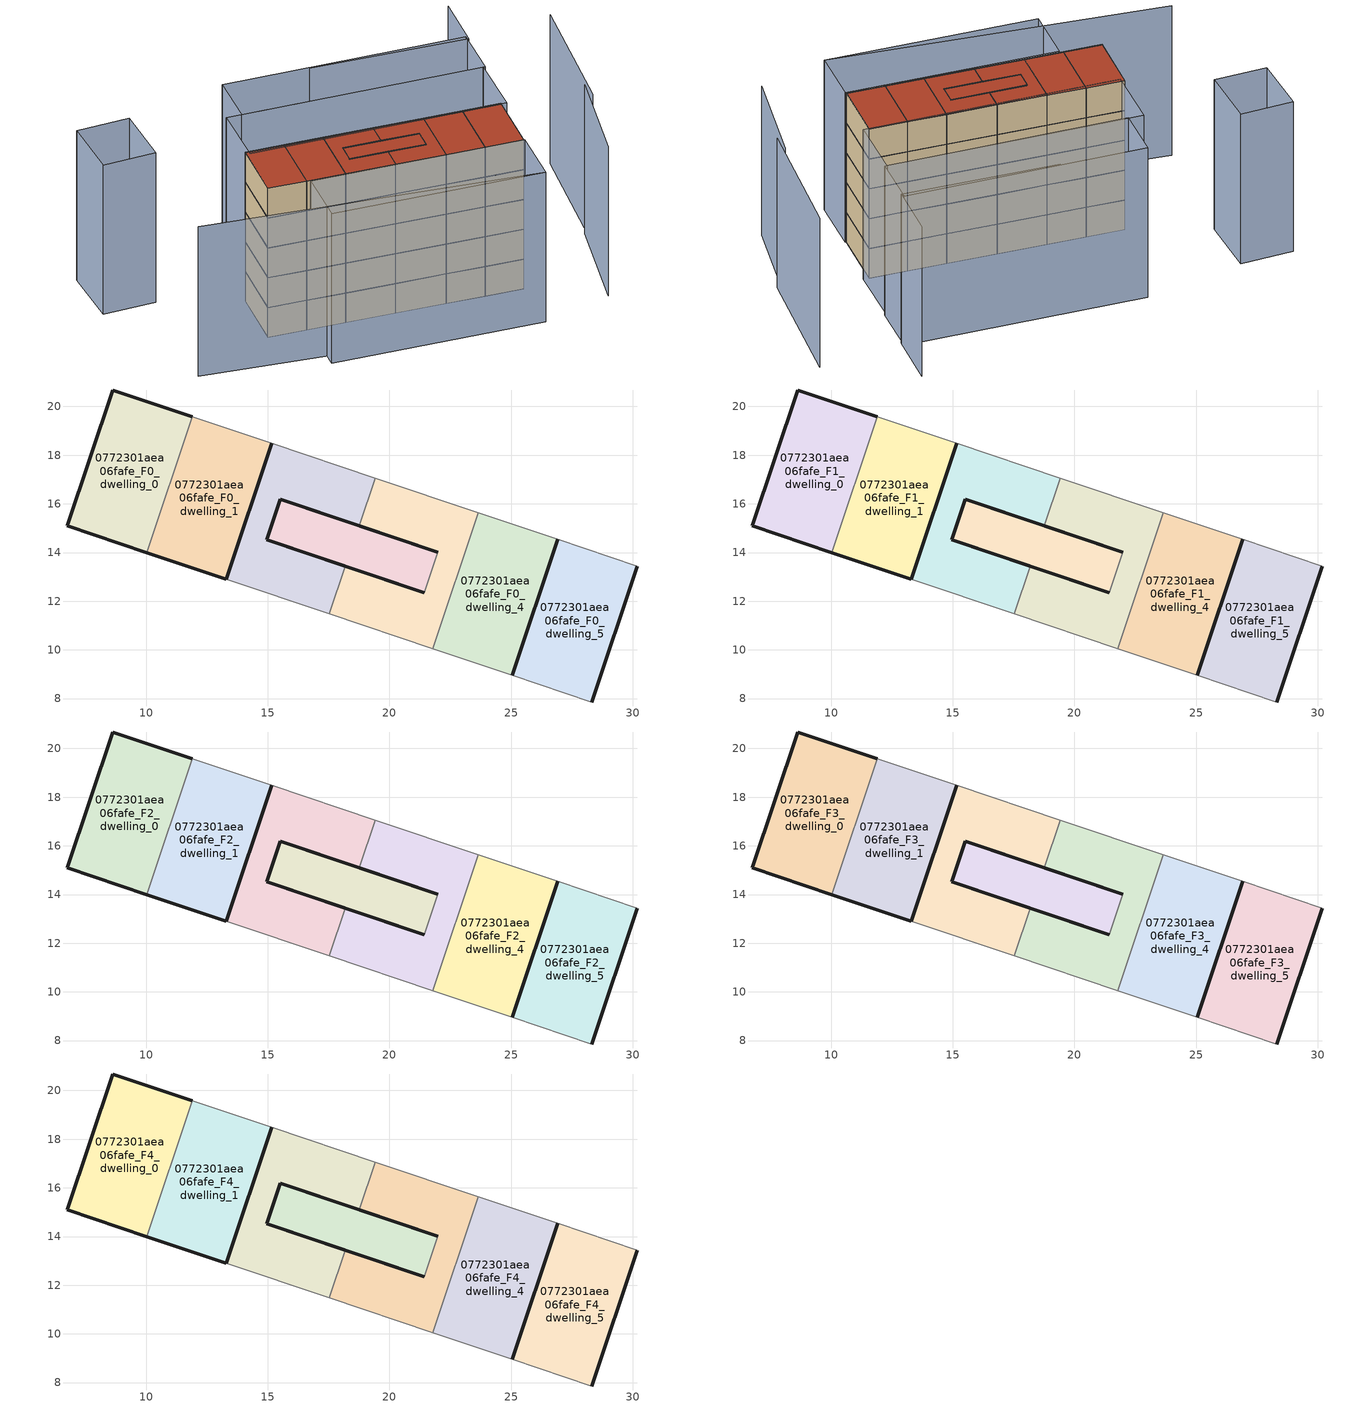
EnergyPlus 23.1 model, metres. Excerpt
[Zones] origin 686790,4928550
0772301aea06fafe_F0_dwelling_0
 floor ground (EU_floor_Construction): 10.03,14 11.9,19.58 8.64,20.68 6.76,15.1 z0
 wall outside (EU_wall_Construction): 10.03,14 6.76,15.1 8.64,20.68 11.9,19.58 z0:3
 wall to 0772301aea06fafe_F0_dwelling_1 (EU_wall_Construction): 11.9,19.58 10.03,14 z0:3
0772301aea06fafe_F0_dwelling_1
 floor ground (EU_floor_Construction): 13.3,12.9 15.17,18.48 11.9,19.58 10.03,14 z0
 wall outside (EU_wall_Construction): 15.17,18.48 13.3,12.9 10.03,14 z0:3
 wall adiabatic (EU_wall_Construction): 11.9,19.58 15.17,18.48 z0:3
0772301aea06fafe_F0_dwelling_2
 floor ground (EU_floor_Construction): 17.54,11.48 18.19,13.43 14.96,14.52 15.52,16.19 18.75,15.11 19.41,17.06 15.17,18.48 13.3,12.9 z0
 wall outside (EU_wall_Construction): 18.75,15.11 15.52,16.19 14.96,14.52 18.19,13.43 / 13.3,12.9 15.17,18.48 z0:3
 wall adiabatic (EU_wall_Construction): 17.54,11.48 13.3,12.9 / 15.17,18.48 19.41,17.06 z0:3
 wall to 0772301aea06fafe_F0_dwelling_3 (EU_wall_Construction): 18.19,13.43 17.54,11.48 / 19.41,17.06 18.75,15.11 z0:3
0772301aea06fafe_F0_dwelling_3
 floor ground (EU_floor_Construction): 21.77,10.05 23.65,15.63 19.41,17.06 18.75,15.11 21.99,14.02 21.42,12.35 18.19,13.43 17.54,11.48 z0
 wall outside (EU_wall_Construction): 18.19,13.43 21.42,12.35 / 21.99,14.02 18.75,15.11 z0:3
 wall adiabatic (EU_wall_Construction): 21.77,10.05 17.54,11.48 / 19.41,17.06 23.65,15.63 z0:3
 wall to 0772301aea06fafe_F0_circulation (EU_wall_Construction): 21.42,12.35 21.99,14.02 z0:3
 wall to 0772301aea06fafe_F0_dwelling_4 (EU_wall_Construction): 23.65,15.63 21.77,10.05 z0:3
0772301aea06fafe_F0_dwelling_4
 floor ground (EU_floor_Construction): 25.04,8.96 26.92,14.54 23.65,15.63 21.77,10.05 z0
 wall outside (EU_wall_Construction): 26.92,14.54 25.04,8.96 z0:3
 wall adiabatic (EU_wall_Construction): 25.04,8.96 21.77,10.05 / 23.65,15.63 26.92,14.54 z0:3
0772301aea06fafe_F0_dwelling_5
 floor ground (EU_floor_Construction): 28.31,7.86 30.18,13.44 26.92,14.54 25.04,8.96 z0
 wall outside (EU_wall_Construction): 30.18,13.44 28.31,7.86 / 25.04,8.96 26.92,14.54 z0:3
 wall adiabatic (EU_wall_Construction): 28.31,7.86 25.04,8.96 / 26.92,14.54 30.18,13.44 z0:3
0772301aea06fafe_F0_circulation
 floor ground (EU_floor_Construction): 21.42,12.35 21.99,14.02 15.52,16.19 14.96,14.52 z0
 wall outside (EU_wall_Construction): 21.42,12.35 14.96,14.52 15.52,16.19 21.99,14.02 z0:3
0772301aea06fafe_F1_dwelling_0
 floor to 0772301aea06fafe_F0_dwelling_0 (EU_floor_Construction): 10.03,14 11.9,19.58 8.63,20.68 6.76,15.1 z3
 wall outside (EU_wall_Construction): 10.03,14 6.76,15.1 8.64,20.68 11.9,19.58 z3:6
 wall to 0772301aea06fafe_F1_dwelling_1 (EU_wall_Construction): 11.9,19.58 10.03,14 z3:6
0772301aea06fafe_F1_dwelling_1
 floor to 0772301aea06fafe_F0_dwelling_1 (EU_floor_Construction): 13.3,12.9 15.17,18.48 11.9,19.58 10.03,14 z3
 wall outside (EU_wall_Construction): 15.17,18.48 13.3,12.9 10.03,14 z3:6
 wall adiabatic (EU_wall_Construction): 11.9,19.58 15.17,18.48 z3:6
0772301aea06fafe_F1_dwelling_2
 floor to 0772301aea06fafe_F0_dwelling_2 (EU_floor_Construction): 17.54,11.48 18.19,13.43 14.96,14.52 15.52,16.19 18.75,15.11 19.41,17.06 15.17,18.48 13.3,12.9 z3
 wall outside (EU_wall_Construction): 18.75,15.11 15.52,16.19 14.96,14.52 18.19,13.43 / 13.3,12.9 15.17,18.48 z3:6
 wall adiabatic (EU_wall_Construction): 17.54,11.48 13.3,12.9 / 15.17,18.48 19.41,17.06 z3:6
 wall to 0772301aea06fafe_F1_dwelling_3 (EU_wall_Construction): 18.19,13.43 17.54,11.48 / 19.41,17.06 18.75,15.11 z3:6
0772301aea06fafe_F1_dwelling_3
 floor to 0772301aea06fafe_F0_dwelling_3 (EU_floor_Construction): 21.77,10.05 23.65,15.63 19.41,17.06 18.75,15.11 21.99,14.02 21.42,12.35 18.19,13.43 17.54,11.48 z3
 wall outside (EU_wall_Construction): 18.19,13.43 21.42,12.35 / 21.99,14.02 18.75,15.11 z3:6
 wall adiabatic (EU_wall_Construction): 21.77,10.05 17.54,11.48 / 19.41,17.06 23.65,15.63 z3:6
 wall to 0772301aea06fafe_F1_circulation (EU_wall_Construction): 21.42,12.35 21.99,14.02 z3:6
 wall to 0772301aea06fafe_F1_dwelling_4 (EU_wall_Construction): 23.65,15.63 21.77,10.05 z3:6
0772301aea06fafe_F1_dwelling_4
 floor to 0772301aea06fafe_F0_dwelling_4 (EU_floor_Construction): 25.04,8.96 26.92,14.54 23.65,15.63 21.77,10.05 z3
 wall outside (EU_wall_Construction): 26.92,14.54 25.04,8.96 z3:6
 wall adiabatic (EU_wall_Construction): 25.04,8.96 21.77,10.05 / 23.65,15.63 26.92,14.54 z3:6
0772301aea06fafe_F1_dwelling_5
 floor to 0772301aea06fafe_F0_dwelling_5 (EU_floor_Construction): 28.31,7.86 30.18,13.44 26.92,14.54 25.04,8.96 z3
 wall outside (EU_wall_Construction): 30.18,13.44 28.31,7.86 / 25.04,8.96 26.92,14.54 z3:6
 wall adiabatic (EU_wall_Construction): 28.31,7.86 25.04,8.96 / 26.92,14.54 30.18,13.44 z3:6
0772301aea06fafe_F1_circulation
 floor to 0772301aea06fafe_F0_circulation (EU_floor_Construction): 21.42,12.35 21.99,14.02 15.52,16.19 14.96,14.52 z3
 wall outside (EU_wall_Construction): 21.42,12.35 14.96,14.52 15.52,16.19 21.99,14.02 z3:6
0772301aea06fafe_F2_dwelling_0
 floor to 0772301aea06fafe_F1_dwelling_0 (EU_floor_Construction): 10.03,14 11.9,19.58 8.63,20.68 6.76,15.1 z6
 wall outside (EU_wall_Construction): 10.03,14 6.76,15.1 8.64,20.68 11.9,19.58 z6:9
 wall to 0772301aea06fafe_F2_dwelling_1 (EU_wall_Construction): 11.9,19.58 10.03,14 z6:9
0772301aea06fafe_F2_dwelling_1
 floor to 0772301aea06fafe_F1_dwelling_1 (EU_floor_Construction): 13.3,12.9 15.17,18.48 11.9,19.58 10.03,14 z6
 wall outside (EU_wall_Construction): 15.17,18.48 13.3,12.9 10.03,14 z6:9
 wall adiabatic (EU_wall_Construction): 11.9,19.58 15.17,18.48 z6:9
0772301aea06fafe_F2_dwelling_2
 floor to 0772301aea06fafe_F1_dwelling_2 (EU_floor_Construction): 17.54,11.48 18.19,13.43 14.96,14.52 15.52,16.19 18.75,15.11 19.41,17.06 15.17,18.48 13.3,12.9 z6
 wall outside (EU_wall_Construction): 18.75,15.11 15.52,16.19 14.96,14.52 18.19,13.43 / 13.3,12.9 15.17,18.48 z6:9
 wall adiabatic (EU_wall_Construction): 17.54,11.48 13.3,12.9 / 15.17,18.48 19.41,17.06 z6:9
 wall to 0772301aea06fafe_F2_dwelling_3 (EU_wall_Construction): 18.19,13.43 17.54,11.48 / 19.41,17.06 18.75,15.11 z6:9
0772301aea06fafe_F2_dwelling_3
 floor to 0772301aea06fafe_F1_dwelling_3 (EU_floor_Construction): 21.77,10.05 23.65,15.63 19.41,17.06 18.75,15.11 21.99,14.02 21.42,12.35 18.19,13.43 17.54,11.48 z6
 wall outside (EU_wall_Construction): 18.19,13.43 21.42,12.35 / 21.99,14.02 18.75,15.11 z6:9
 wall adiabatic (EU_wall_Construction): 21.77,10.05 17.54,11.48 / 19.41,17.06 23.65,15.63 z6:9
 wall to 0772301aea06fafe_F2_circulation (EU_wall_Construction): 21.42,12.35 21.99,14.02 z6:9
 wall to 0772301aea06fafe_F2_dwelling_4 (EU_wall_Construction): 23.65,15.63 21.77,10.05 z6:9
0772301aea06fafe_F2_dwelling_4
 floor to 0772301aea06fafe_F1_dwelling_4 (EU_floor_Construction): 25.04,8.96 26.92,14.54 23.65,15.63 21.77,10.05 z6
 wall outside (EU_wall_Construction): 26.92,14.54 25.04,8.96 z6:9
 wall adiabatic (EU_wall_Construction): 25.04,8.96 21.77,10.05 / 23.65,15.63 26.92,14.54 z6:9
0772301aea06fafe_F2_dwelling_5
 floor to 0772301aea06fafe_F1_dwelling_5 (EU_floor_Construction): 28.31,7.86 30.18,13.44 26.92,14.54 25.04,8.96 z6
 wall outside (EU_wall_Construction): 30.18,13.44 28.31,7.86 / 25.04,8.96 26.92,14.54 z6:9
 wall adiabatic (EU_wall_Construction): 28.31,7.86 25.04,8.96 / 26.92,14.54 30.18,13.44 z6:9
0772301aea06fafe_F2_circulation
 floor to 0772301aea06fafe_F1_circulation (EU_floor_Construction): 21.42,12.35 21.99,14.02 15.52,16.19 14.96,14.52 z6
 wall outside (EU_wall_Construction): 21.42,12.35 14.96,14.52 15.52,16.19 21.99,14.02 z6:9
0772301aea06fafe_F3_dwelling_0
 floor to 0772301aea06fafe_F2_dwelling_0 (EU_floor_Construction): 10.03,14 11.9,19.58 8.63,20.68 6.76,15.1 z9
 wall outside (EU_wall_Construction): 10.03,14 6.76,15.1 8.64,20.68 11.9,19.58 z9:12
 wall to 0772301aea06fafe_F3_dwelling_1 (EU_wall_Construction): 11.9,19.58 10.03,14 z9:12
0772301aea06fafe_F3_dwelling_1
 floor to 0772301aea06fafe_F2_dwelling_1 (EU_floor_Construction): 13.3,12.9 15.17,18.48 11.9,19.58 10.03,14 z9
 wall outside (EU_wall_Construction): 15.17,18.48 13.3,12.9 10.03,14 z9:12
 wall adiabatic (EU_wall_Construction): 11.9,19.58 15.17,18.48 z9:12
0772301aea06fafe_F3_dwelling_2
 floor to 0772301aea06fafe_F2_dwelling_2 (EU_floor_Construction): 17.54,11.48 18.19,13.43 14.96,14.52 15.52,16.19 18.75,15.11 19.41,17.06 15.17,18.48 13.3,12.9 z9
 wall outside (EU_wall_Construction): 18.75,15.11 15.52,16.19 14.96,14.52 18.19,13.43 / 13.3,12.9 15.17,18.48 z9:12
 wall adiabatic (EU_wall_Construction): 17.54,11.48 13.3,12.9 / 15.17,18.48 19.41,17.06 z9:12
 wall to 0772301aea06fafe_F3_dwelling_3 (EU_wall_Construction): 18.19,13.43 17.54,11.48 / 19.41,17.06 18.75,15.11 z9:12
0772301aea06fafe_F3_dwelling_3
 floor to 0772301aea06fafe_F2_dwelling_3 (EU_floor_Construction): 21.77,10.05 23.65,15.63 19.41,17.06 18.75,15.11 21.99,14.02 21.42,12.35 18.19,13.43 17.54,11.48 z9
 wall outside (EU_wall_Construction): 18.19,13.43 21.42,12.35 / 21.99,14.02 18.75,15.11 z9:12
 wall adiabatic (EU_wall_Construction): 21.77,10.05 17.54,11.48 / 19.41,17.06 23.65,15.63 z9:12
 wall to 0772301aea06fafe_F3_circulation (EU_wall_Construction): 21.42,12.35 21.99,14.02 z9:12
 wall to 0772301aea06fafe_F3_dwelling_4 (EU_wall_Construction): 23.65,15.63 21.77,10.05 z9:12
0772301aea06fafe_F3_dwelling_4
 floor to 0772301aea06fafe_F2_dwelling_4 (EU_floor_Construction): 25.04,8.96 26.92,14.54 23.65,15.63 21.77,10.05 z9
 wall outside (EU_wall_Construction): 26.92,14.54 25.04,8.96 z9:12
 wall adiabatic (EU_wall_Construction): 25.04,8.96 21.77,10.05 / 23.65,15.63 26.92,14.54 z9:12
0772301aea06fafe_F3_dwelling_5
 floor to 0772301aea06fafe_F2_dwelling_5 (EU_floor_Construction): 28.31,7.86 30.18,13.44 26.92,14.54 25.04,8.96 z9
 wall outside (EU_wall_Construction): 30.18,13.44 28.31,7.86 / 25.04,8.96 26.92,14.54 z9:12
 wall adiabatic (EU_wall_Construction): 28.31,7.86 25.04,8.96 / 26.92,14.54 30.18,13.44 z9:12
0772301aea06fafe_F3_circulation
 floor to 0772301aea06fafe_F2_circulation (EU_floor_Construction): 21.42,12.35 21.99,14.02 15.52,16.19 14.96,14.52 z9
 wall outside (EU_wall_Construction): 21.42,12.35 14.96,14.52 15.52,16.19 21.99,14.02 z9:12
0772301aea06fafe_F4_dwelling_0
 floor to 0772301aea06fafe_F3_dwelling_0 (EU_floor_Construction): 10.03,14 11.9,19.58 8.63,20.68 6.76,15.1 z12
 wall outside (EU_wall_Construction): 10.03,14 6.76,15.1 8.64,20.68 11.9,19.58 z12:15
 wall to 0772301aea06fafe_F4_dwelling_1 (EU_wall_Construction): 11.9,19.58 10.03,14 z12:15
 roof outside (EU_roof_Construction): 11.9,19.58 10.03,14 6.76,15.1 8.64,20.68 z15
0772301aea06fafe_F4_dwelling_1
 floor to 0772301aea06fafe_F3_dwelling_1 (EU_floor_Construction): 13.3,12.9 15.17,18.48 11.9,19.58 10.03,14 z12
 wall outside (EU_wall_Construction): 15.17,18.48 13.3,12.9 10.03,14 z12:15
 wall adiabatic (EU_wall_Construction): 11.9,19.58 15.17,18.48 z12:15
 roof outside (EU_roof_Construction): 15.17,18.48 13.3,12.9 10.03,14 11.9,19.58 z15
0772301aea06fafe_F4_dwelling_2
 floor to 0772301aea06fafe_F3_dwelling_2 (EU_floor_Construction): 17.54,11.48 18.19,13.43 14.96,14.52 15.52,16.19 18.75,15.11 19.41,17.06 15.17,18.48 13.3,12.9 z12
 wall outside (EU_wall_Construction): 18.75,15.11 15.52,16.19 14.96,14.52 18.19,13.43 / 13.3,12.9 15.17,18.48 z12:15
 wall adiabatic (EU_wall_Construction): 17.54,11.48 13.3,12.9 / 15.17,18.48 19.41,17.06 z12:15
 wall to 0772301aea06fafe_F4_dwelling_3 (EU_wall_Construction): 18.19,13.43 17.54,11.48 / 19.41,17.06 18.75,15.11 z12:15
 roof outside (EU_roof_Construction): 19.41,17.06 18.75,15.11 15.52,16.19 14.96,14.52 18.19,13.43 17.54,11.48 13.3,12.9 15.17,18.48 z15
0772301aea06fafe_F4_dwelling_3
 floor to 0772301aea06fafe_F3_dwelling_3 (EU_floor_Construction): 21.77,10.05 23.65,15.63 19.41,17.06 18.75,15.11 21.99,14.02 21.42,12.35 18.19,13.43 17.54,11.48 z12
 wall outside (EU_wall_Construction): 18.19,13.43 21.42,12.35 / 21.99,14.02 18.75,15.11 z12:15
 wall adiabatic (EU_wall_Construction): 21.77,10.05 17.54,11.48 / 19.41,17.06 23.65,15.63 z12:15
 wall to 0772301aea06fafe_F4_circulation (EU_wall_Construction): 21.42,12.35 21.99,14.02 z12:15
 wall to 0772301aea06fafe_F4_dwelling_4 (EU_wall_Construction): 23.65,15.63 21.77,10.05 z12:15
 roof outside (EU_roof_Construction): 23.65,15.63 21.77,10.05 17.54,11.48 18.19,13.43 21.42,12.35 21.99,14.02 18.75,15.11 19.41,17.06 z15
0772301aea06fafe_F4_dwelling_4
 floor to 0772301aea06fafe_F3_dwelling_4 (EU_floor_Construction): 25.04,8.96 26.92,14.54 23.65,15.63 21.77,10.05 z12
 wall outside (EU_wall_Construction): 26.92,14.54 25.04,8.96 z12:15
 wall adiabatic (EU_wall_Construction): 25.04,8.96 21.77,10.05 / 23.65,15.63 26.92,14.54 z12:15
 roof outside (EU_roof_Construction): 26.92,14.54 25.04,8.96 21.77,10.05 23.65,15.63 z15
0772301aea06fafe_F4_dwelling_5
 floor to 0772301aea06fafe_F3_dwelling_5 (EU_floor_Construction): 28.31,7.86 30.18,13.44 26.92,14.54 25.04,8.96 z12
 wall outside (EU_wall_Construction): 30.18,13.44 28.31,7.86 / 25.04,8.96 26.92,14.54 z12:15
 wall adiabatic (EU_wall_Construction): 28.31,7.86 25.04,8.96 / 26.92,14.54 30.18,13.44 z12:15
 roof outside (EU_roof_Construction): 30.18,13.44 28.31,7.86 25.04,8.96 26.92,14.54 z15
0772301aea06fafe_F4_circulation
 floor to 0772301aea06fafe_F3_circulation (EU_floor_Construction): 21.42,12.35 21.99,14.02 15.52,16.19 14.96,14.52 z12
 wall outside (EU_wall_Construction): 21.42,12.35 14.96,14.52 15.52,16.19 21.99,14.02 z12:15
 roof outside (EU_roof_Construction): 21.99,14.02 21.42,12.35 14.96,14.52 15.52,16.19 z15
shading: 33.3,2.71 37.51,11.43 / 37.12,9.84 41.77,21.65 / 35.79,27.93 34.09,22.95 / 34.09,22.95 20.76,27.49 / -1.45,14.04 26.75,2.81 / 10.26,13.73 28.35,7.8 / 28.35,7.8 26.71,2.8 / 26.71,2.8 8.62,8.74 / 8.62,8.74 10.26,13.73 / 10.61,25.8 32.4,18.76 / 32.4,18.76 30.61,13.22 / 30.61,13.22 8.82,20.26 / 8.82,20.26 10.61,25.8 / 32.59,18.7 11.9,25.35 / 11.9,25.35 13.39,29.99 / 13.39,29.99 34.08,23.33 / 34.08,23.33 32.59,18.7 / -2.01,26.36 -0.57,31.89 / -0.57,31.89 4.07,30.69 / 4.07,30.69 2.64,25.15 / 2.64,25.15 -2.01,26.36 z0:15
[Building]
EU S2 Campaign: North Axis=0; Terrain=City; Solar Distribution=FullExterior
[Site:Location]
Bologna: Latitude=44.5; Longitude=11.25; Time Zone=1; Elevation=37
[SizingPeriod:WeatherFileDays]
AnnualSizingPeriod: Begin Month=1; Begin Day of Month=1; End Month=12; End Day of Month=31; Day of Week for Start Day=Monday; Use Weather File Daylight Saving Period=No; Use Weather File Rain and Snow Indicators=No
[MATERIAL]
EU_InternalMass_Material: Roughness=MediumRough; Thickness=0.1; Conductivity=1; Density=1800; Specific Heat=900; Thermal Absorptance=0.9; Solar Absorptance=0.7; Visible Absorptance=0.7
[MATERIAL:NOMASS] Roughness=MediumRough; Thermal Absorptance=0.9; Solar Absorptance=0.7; Visible Absorptance=0.7
Name | Thermal Resistance
EU_wall_NoMass | 0.779417
EU_roof_NoMass | 0.435466
EU_floor_NoMass | 0.588222
[CONSTRUCTION]
EU_wall_Construction: EU_wall_NoMass
EU_roof_Construction: EU_roof_NoMass
EU_floor_Construction: EU_floor_NoMass
EU_InternalMass_Construction: EU_InternalMass_Material
[ZONE] Type=1; Multiplier=1; Ceiling Height=autocalculate; Floor Area=autocalculate; Part of Total Floor Area=Yes
Name | Volume
0772301aea06fafe_F0_dwelling_0 | 60.8789
0772301aea06fafe_F1_dwelling_0; 0772301aea06fafe_F2_dwelling_0; 0772301aea06fafe_F3_dwelling_0; 0772301aea06fafe_F4_dwelling_0 | 60.8796
0772301aea06fafe_F0_dwelling_1 | 60.8892
0772301aea06fafe_F1_dwelling_1; 0772301aea06fafe_F2_dwelling_1; 0772301aea06fafe_F3_dwelling_1; 0772301aea06fafe_F4_dwelling_1 | 60.8906
0772301aea06fafe_F0_dwelling_2 | 60.884
0772301aea06fafe_F1_dwelling_2; 0772301aea06fafe_F2_dwelling_2; 0772301aea06fafe_F3_dwelling_2; 0772301aea06fafe_F4_dwelling_2; 0772301aea06fafe_F1_dwelling_5; 0772301aea06fafe_F2_dwelling_5; 0772301aea06fafe_F3_dwelling_5; 0772301aea06fafe_F4_dwelling_5 | 60.8826
0772301aea06fafe_F0_dwelling_3 | 60.8862
0772301aea06fafe_F1_dwelling_3; 0772301aea06fafe_F2_dwelling_3; 0772301aea06fafe_F3_dwelling_3; 0772301aea06fafe_F4_dwelling_3 | 60.8877
0772301aea06fafe_F0_dwelling_4 | 60.8818
0772301aea06fafe_F1_dwelling_4; 0772301aea06fafe_F2_dwelling_4; 0772301aea06fafe_F3_dwelling_4; 0772301aea06fafe_F4_dwelling_4 | 60.8811
0772301aea06fafe_F0_dwelling_5 | 60.8804
0772301aea06fafe_F0_circulation | 36.1282
0772301aea06fafe_F1_circulation; 0772301aea06fafe_F2_circulation; 0772301aea06fafe_F3_circulation; 0772301aea06fafe_F4_circulation | 36.1267
[INTERNALMASS] Construction=EU_InternalMass_Construction; Surface Area=20.2951
Name | Zone or ZoneList
0772301aea06fafe_F0_dwelling_0_EU_InternalMass | 0772301aea06fafe_F0_dwelling_0
0772301aea06fafe_F0_dwelling_1_EU_InternalMass | 0772301aea06fafe_F0_dwelling_1
0772301aea06fafe_F0_dwelling_2_EU_InternalMass | 0772301aea06fafe_F0_dwelling_2
0772301aea06fafe_F0_dwelling_3_EU_InternalMass | 0772301aea06fafe_F0_dwelling_3
0772301aea06fafe_F0_dwelling_4_EU_InternalMass | 0772301aea06fafe_F0_dwelling_4
0772301aea06fafe_F0_dwelling_5_EU_InternalMass | 0772301aea06fafe_F0_dwelling_5
0772301aea06fafe_F1_dwelling_0_EU_InternalMass | 0772301aea06fafe_F1_dwelling_0
0772301aea06fafe_F1_dwelling_1_EU_InternalMass | 0772301aea06fafe_F1_dwelling_1
0772301aea06fafe_F1_dwelling_2_EU_InternalMass | 0772301aea06fafe_F1_dwelling_2
0772301aea06fafe_F1_dwelling_3_EU_InternalMass | 0772301aea06fafe_F1_dwelling_3
0772301aea06fafe_F1_dwelling_4_EU_InternalMass | 0772301aea06fafe_F1_dwelling_4
0772301aea06fafe_F1_dwelling_5_EU_InternalMass | 0772301aea06fafe_F1_dwelling_5
0772301aea06fafe_F2_dwelling_0_EU_InternalMass | 0772301aea06fafe_F2_dwelling_0
0772301aea06fafe_F2_dwelling_1_EU_InternalMass | 0772301aea06fafe_F2_dwelling_1
0772301aea06fafe_F2_dwelling_2_EU_InternalMass | 0772301aea06fafe_F2_dwelling_2
0772301aea06fafe_F2_dwelling_3_EU_InternalMass | 0772301aea06fafe_F2_dwelling_3
0772301aea06fafe_F2_dwelling_4_EU_InternalMass | 0772301aea06fafe_F2_dwelling_4
0772301aea06fafe_F2_dwelling_5_EU_InternalMass | 0772301aea06fafe_F2_dwelling_5
0772301aea06fafe_F3_dwelling_0_EU_InternalMass | 0772301aea06fafe_F3_dwelling_0
0772301aea06fafe_F3_dwelling_1_EU_InternalMass | 0772301aea06fafe_F3_dwelling_1
0772301aea06fafe_F3_dwelling_2_EU_InternalMass | 0772301aea06fafe_F3_dwelling_2
0772301aea06fafe_F3_dwelling_3_EU_InternalMass | 0772301aea06fafe_F3_dwelling_3
0772301aea06fafe_F3_dwelling_4_EU_InternalMass | 0772301aea06fafe_F3_dwelling_4
0772301aea06fafe_F3_dwelling_5_EU_InternalMass | 0772301aea06fafe_F3_dwelling_5
0772301aea06fafe_F4_dwelling_0_EU_InternalMass | 0772301aea06fafe_F4_dwelling_0
0772301aea06fafe_F4_dwelling_1_EU_InternalMass | 0772301aea06fafe_F4_dwelling_1
0772301aea06fafe_F4_dwelling_2_EU_InternalMass | 0772301aea06fafe_F4_dwelling_2
0772301aea06fafe_F4_dwelling_3_EU_InternalMass | 0772301aea06fafe_F4_dwelling_3
0772301aea06fafe_F4_dwelling_4_EU_InternalMass | 0772301aea06fafe_F4_dwelling_4
0772301aea06fafe_F4_dwelling_5_EU_InternalMass | 0772301aea06fafe_F4_dwelling_5
[OTHEREQUIPMENT] Fuel Type=Electricity; Design Level Calculation Method=Watts/Area; Power per Zone Floor Area=1; Fraction Latent=0; Fraction Radiant=0; Fraction Lost=0; Carbon Dioxide Generation Rate=0; EndUse Subcategory=EU_Step8_InternalGains
Name | Zone or ZoneList or Space or SpaceList | Schedule
EU_Step8_InternalGain_0772301aea06fafe_F0_dwelling_0_f000 | 0772301aea06fafe_F0_dwelling_0 | EU_Step8_GainSchedule_0772301aea06fafe_F0_dwelling_0_f000
EU_Step8_InternalGain_0772301aea06fafe_F0_dwelling_1_f000 | 0772301aea06fafe_F0_dwelling_1 | EU_Step8_GainSchedule_0772301aea06fafe_F0_dwelling_1_f000
EU_Step8_InternalGain_0772301aea06fafe_F0_dwelling_2_f000 | 0772301aea06fafe_F0_dwelling_2 | EU_Step8_GainSchedule_0772301aea06fafe_F0_dwelling_2_f000
EU_Step8_InternalGain_0772301aea06fafe_F0_dwelling_3_f000 | 0772301aea06fafe_F0_dwelling_3 | EU_Step8_GainSchedule_0772301aea06fafe_F0_dwelling_3_f000
EU_Step8_InternalGain_0772301aea06fafe_F0_dwelling_4_f000 | 0772301aea06fafe_F0_dwelling_4 | EU_Step8_GainSchedule_0772301aea06fafe_F0_dwelling_4_f000
EU_Step8_InternalGain_0772301aea06fafe_F0_dwelling_5_f000 | 0772301aea06fafe_F0_dwelling_5 | EU_Step8_GainSchedule_0772301aea06fafe_F0_dwelling_5_f000
EU_Step8_InternalGain_0772301aea06fafe_F1_dwelling_0_f000 | 0772301aea06fafe_F1_dwelling_0 | EU_Step8_GainSchedule_0772301aea06fafe_F1_dwelling_0_f000
EU_Step8_InternalGain_0772301aea06fafe_F1_dwelling_1_f000 | 0772301aea06fafe_F1_dwelling_1 | EU_Step8_GainSchedule_0772301aea06fafe_F1_dwelling_1_f000
EU_Step8_InternalGain_0772301aea06fafe_F1_dwelling_2_f000 | 0772301aea06fafe_F1_dwelling_2 | EU_Step8_GainSchedule_0772301aea06fafe_F1_dwelling_2_f000
EU_Step8_InternalGain_0772301aea06fafe_F1_dwelling_3_f000 | 0772301aea06fafe_F1_dwelling_3 | EU_Step8_GainSchedule_0772301aea06fafe_F1_dwelling_3_f000
EU_Step8_InternalGain_0772301aea06fafe_F1_dwelling_4_f000 | 0772301aea06fafe_F1_dwelling_4 | EU_Step8_GainSchedule_0772301aea06fafe_F1_dwelling_4_f000
EU_Step8_InternalGain_0772301aea06fafe_F1_dwelling_5_f000 | 0772301aea06fafe_F1_dwelling_5 | EU_Step8_GainSchedule_0772301aea06fafe_F1_dwelling_5_f000
EU_Step8_InternalGain_0772301aea06fafe_F2_dwelling_0_f000 | 0772301aea06fafe_F2_dwelling_0 | EU_Step8_GainSchedule_0772301aea06fafe_F2_dwelling_0_f000
EU_Step8_InternalGain_0772301aea06fafe_F2_dwelling_1_f000 | 0772301aea06fafe_F2_dwelling_1 | EU_Step8_GainSchedule_0772301aea06fafe_F2_dwelling_1_f000
EU_Step8_InternalGain_0772301aea06fafe_F2_dwelling_2_f000 | 0772301aea06fafe_F2_dwelling_2 | EU_Step8_GainSchedule_0772301aea06fafe_F2_dwelling_2_f000
EU_Step8_InternalGain_0772301aea06fafe_F2_dwelling_3_f000 | 0772301aea06fafe_F2_dwelling_3 | EU_Step8_GainSchedule_0772301aea06fafe_F2_dwelling_3_f000
EU_Step8_InternalGain_0772301aea06fafe_F2_dwelling_4_f000 | 0772301aea06fafe_F2_dwelling_4 | EU_Step8_GainSchedule_0772301aea06fafe_F2_dwelling_4_f000
EU_Step8_InternalGain_0772301aea06fafe_F2_dwelling_5_f000 | 0772301aea06fafe_F2_dwelling_5 | EU_Step8_GainSchedule_0772301aea06fafe_F2_dwelling_5_f000
EU_Step8_InternalGain_0772301aea06fafe_F3_dwelling_0_f000 | 0772301aea06fafe_F3_dwelling_0 | EU_Step8_GainSchedule_0772301aea06fafe_F3_dwelling_0_f000
EU_Step8_InternalGain_0772301aea06fafe_F3_dwelling_1_f000 | 0772301aea06fafe_F3_dwelling_1 | EU_Step8_GainSchedule_0772301aea06fafe_F3_dwelling_1_f000
EU_Step8_InternalGain_0772301aea06fafe_F3_dwelling_2_f000 | 0772301aea06fafe_F3_dwelling_2 | EU_Step8_GainSchedule_0772301aea06fafe_F3_dwelling_2_f000
EU_Step8_InternalGain_0772301aea06fafe_F3_dwelling_3_f000 | 0772301aea06fafe_F3_dwelling_3 | EU_Step8_GainSchedule_0772301aea06fafe_F3_dwelling_3_f000
EU_Step8_InternalGain_0772301aea06fafe_F3_dwelling_4_f000 | 0772301aea06fafe_F3_dwelling_4 | EU_Step8_GainSchedule_0772301aea06fafe_F3_dwelling_4_f000
EU_Step8_InternalGain_0772301aea06fafe_F3_dwelling_5_f000 | 0772301aea06fafe_F3_dwelling_5 | EU_Step8_GainSchedule_0772301aea06fafe_F3_dwelling_5_f000
EU_Step8_InternalGain_0772301aea06fafe_F4_dwelling_0_f000 | 0772301aea06fafe_F4_dwelling_0 | EU_Step8_GainSchedule_0772301aea06fafe_F4_dwelling_0_f000
EU_Step8_InternalGain_0772301aea06fafe_F4_dwelling_1_f000 | 0772301aea06fafe_F4_dwelling_1 | EU_Step8_GainSchedule_0772301aea06fafe_F4_dwelling_1_f000
EU_Step8_InternalGain_0772301aea06fafe_F4_dwelling_2_f000 | 0772301aea06fafe_F4_dwelling_2 | EU_Step8_GainSchedule_0772301aea06fafe_F4_dwelling_2_f000
EU_Step8_InternalGain_0772301aea06fafe_F4_dwelling_3_f000 | 0772301aea06fafe_F4_dwelling_3 | EU_Step8_GainSchedule_0772301aea06fafe_F4_dwelling_3_f000
EU_Step8_InternalGain_0772301aea06fafe_F4_dwelling_4_f000 | 0772301aea06fafe_F4_dwelling_4 | EU_Step8_GainSchedule_0772301aea06fafe_F4_dwelling_4_f000
EU_Step8_InternalGain_0772301aea06fafe_F4_dwelling_5_f000 | 0772301aea06fafe_F4_dwelling_5 | EU_Step8_GainSchedule_0772301aea06fafe_F4_dwelling_5_f000
[ZONEINFILTRATION:DESIGNFLOWRATE] Schedule=EU_AlwaysOn; Design Flow Rate Calculation Method=Flow/Area; Flow Rate per Floor Area=0.0005; Constant Term Coefficient=1; Temperature Term Coefficient=0; Velocity Term Coefficient=0; Velocity Squared Term Coefficient=0
Name | Zone or ZoneList or Space or SpaceList
EU_Circulation_Infiltration_0772301aea06fafe_F0_circulation | 0772301aea06fafe_F0_circulation
EU_Circulation_Infiltration_0772301aea06fafe_F1_circulation | 0772301aea06fafe_F1_circulation
EU_Circulation_Infiltration_0772301aea06fafe_F2_circulation | 0772301aea06fafe_F2_circulation
EU_Circulation_Infiltration_0772301aea06fafe_F3_circulation | 0772301aea06fafe_F3_circulation
EU_Circulation_Infiltration_0772301aea06fafe_F4_circulation | 0772301aea06fafe_F4_circulation
[ZONEVENTILATION:DESIGNFLOWRATE] Schedule=EU_AlwaysOn; Design Flow Rate Calculation Method=AirChanges/Hour; Air Changes per Hour=0.712058; Ventilation Type=Natural; Fan Pressure Rise=0; Fan Total Efficiency=1; Constant Term Coefficient=1; Temperature Term Coefficient=0; Velocity Term Coefficient=0; Velocity Squared Term Coefficient=0; Minimum Indoor Temperature=-100; Maximum Indoor Temperature=100; Delta Temperature=-100; Minimum Outdoor Temperature=-100; Maximum Outdoor Temperature=100; Maximum Wind Speed=40
Name | Zone or ZoneList or Space or SpaceList
EU_ConstantAir_0772301aea06fafe_F0_dwelling_0 | 0772301aea06fafe_F0_dwelling_0
EU_ConstantAir_0772301aea06fafe_F0_dwelling_1 | 0772301aea06fafe_F0_dwelling_1
EU_ConstantAir_0772301aea06fafe_F0_dwelling_2 | 0772301aea06fafe_F0_dwelling_2
EU_ConstantAir_0772301aea06fafe_F0_dwelling_3 | 0772301aea06fafe_F0_dwelling_3
EU_ConstantAir_0772301aea06fafe_F0_dwelling_4 | 0772301aea06fafe_F0_dwelling_4
EU_ConstantAir_0772301aea06fafe_F0_dwelling_5 | 0772301aea06fafe_F0_dwelling_5
EU_ConstantAir_0772301aea06fafe_F1_dwelling_0 | 0772301aea06fafe_F1_dwelling_0
EU_ConstantAir_0772301aea06fafe_F1_dwelling_1 | 0772301aea06fafe_F1_dwelling_1
EU_ConstantAir_0772301aea06fafe_F1_dwelling_2 | 0772301aea06fafe_F1_dwelling_2
EU_ConstantAir_0772301aea06fafe_F1_dwelling_3 | 0772301aea06fafe_F1_dwelling_3
EU_ConstantAir_0772301aea06fafe_F1_dwelling_4 | 0772301aea06fafe_F1_dwelling_4
EU_ConstantAir_0772301aea06fafe_F1_dwelling_5 | 0772301aea06fafe_F1_dwelling_5
EU_ConstantAir_0772301aea06fafe_F2_dwelling_0 | 0772301aea06fafe_F2_dwelling_0
EU_ConstantAir_0772301aea06fafe_F2_dwelling_1 | 0772301aea06fafe_F2_dwelling_1
EU_ConstantAir_0772301aea06fafe_F2_dwelling_2 | 0772301aea06fafe_F2_dwelling_2
EU_ConstantAir_0772301aea06fafe_F2_dwelling_3 | 0772301aea06fafe_F2_dwelling_3
EU_ConstantAir_0772301aea06fafe_F2_dwelling_4 | 0772301aea06fafe_F2_dwelling_4
EU_ConstantAir_0772301aea06fafe_F2_dwelling_5 | 0772301aea06fafe_F2_dwelling_5
EU_ConstantAir_0772301aea06fafe_F3_dwelling_0 | 0772301aea06fafe_F3_dwelling_0
EU_ConstantAir_0772301aea06fafe_F3_dwelling_1 | 0772301aea06fafe_F3_dwelling_1
EU_ConstantAir_0772301aea06fafe_F3_dwelling_2 | 0772301aea06fafe_F3_dwelling_2
EU_ConstantAir_0772301aea06fafe_F3_dwelling_3 | 0772301aea06fafe_F3_dwelling_3
EU_ConstantAir_0772301aea06fafe_F3_dwelling_4 | 0772301aea06fafe_F3_dwelling_4
EU_ConstantAir_0772301aea06fafe_F3_dwelling_5 | 0772301aea06fafe_F3_dwelling_5
EU_ConstantAir_0772301aea06fafe_F4_dwelling_0 | 0772301aea06fafe_F4_dwelling_0
EU_ConstantAir_0772301aea06fafe_F4_dwelling_1 | 0772301aea06fafe_F4_dwelling_1
EU_ConstantAir_0772301aea06fafe_F4_dwelling_2 | 0772301aea06fafe_F4_dwelling_2
EU_ConstantAir_0772301aea06fafe_F4_dwelling_3 | 0772301aea06fafe_F4_dwelling_3
EU_ConstantAir_0772301aea06fafe_F4_dwelling_4 | 0772301aea06fafe_F4_dwelling_4
EU_ConstantAir_0772301aea06fafe_F4_dwelling_5 | 0772301aea06fafe_F4_dwelling_5
[HVACTEMPLATE:THERMOSTAT] Constant Heating Setpoint=20; Constant Cooling Setpoint=50
EU_HeatOnly_0772301aea06fafe_F0_dwelling_0; EU_HeatOnly_0772301aea06fafe_F0_dwelling_1; EU_HeatOnly_0772301aea06fafe_F0_dwelling_2; EU_HeatOnly_0772301aea06fafe_F0_dwelling_3; EU_HeatOnly_0772301aea06fafe_F0_dwelling_4; EU_HeatOnly_0772301aea06fafe_F0_dwelling_5; EU_HeatOnly_0772301aea06fafe_F1_dwelling_0; EU_HeatOnly_0772301aea06fafe_F1_dwelling_1; EU_HeatOnly_0772301aea06fafe_F1_dwelling_2; EU_HeatOnly_0772301aea06fafe_F1_dwelling_3; EU_HeatOnly_0772301aea06fafe_F1_dwelling_4; EU_HeatOnly_0772301aea06fafe_F1_dwelling_5; EU_HeatOnly_0772301aea06fafe_F2_dwelling_0; EU_HeatOnly_0772301aea06fafe_F2_dwelling_1; EU_HeatOnly_0772301aea06fafe_F2_dwelling_2; EU_HeatOnly_0772301aea06fafe_F2_dwelling_3; EU_HeatOnly_0772301aea06fafe_F2_dwelling_4; EU_HeatOnly_0772301aea06fafe_F2_dwelling_5; EU_HeatOnly_0772301aea06fafe_F3_dwelling_0; EU_HeatOnly_0772301aea06fafe_F3_dwelling_1; EU_HeatOnly_0772301aea06fafe_F3_dwelling_2; EU_HeatOnly_0772301aea06fafe_F3_dwelling_3; EU_HeatOnly_0772301aea06fafe_F3_dwelling_4; EU_HeatOnly_0772301aea06fafe_F3_dwelling_5; EU_HeatOnly_0772301aea06fafe_F4_dwelling_0; EU_HeatOnly_0772301aea06fafe_F4_dwelling_1; EU_HeatOnly_0772301aea06fafe_F4_dwelling_2; EU_HeatOnly_0772301aea06fafe_F4_dwelling_3; EU_HeatOnly_0772301aea06fafe_F4_dwelling_4; EU_HeatOnly_0772301aea06fafe_F4_dwelling_5
[HVACTEMPLATE:ZONE:IDEALLOADSAIRSYSTEM] System Availability Schedule=EU_AlwaysOn; Maximum Heating Supply Air Temperature=50; Minimum Cooling Supply Air Temperature=13; Maximum Heating Supply Air Humidity Ratio=0.0156; Minimum Cooling Supply Air Humidity Ratio=0.0077; Heating Limit=NoLimit; Cooling Limit=NoLimit; Heating Availability Schedule=EU_AlwaysOn; Cooling Availability Schedule=EU_CoolingOff; Dehumidification Control Type=ConstantSensibleHeatRatio; Cooling Sensible Heat Ratio=0.7; Dehumidification Setpoint=60; Humidification Control Type=None; Humidification Setpoint=30; Outdoor Air Method=None; Outdoor Air Flow Rate per Person=0.00944; Outdoor Air Flow Rate per Zone Floor Area=0; Outdoor Air Flow Rate per Zone=0; Demand Controlled Ventilation Type=None; Outdoor Air Economizer Type=NoEconomizer; Heat Recovery Type=None; Sensible Heat Recovery Effectiveness=0.7; Latent Heat Recovery Effectiveness=0.65
Name | Template Thermostat
0772301aea06fafe_F0_dwelling_0 | EU_HeatOnly_0772301aea06fafe_F0_dwelling_0
0772301aea06fafe_F0_dwelling_1 | EU_HeatOnly_0772301aea06fafe_F0_dwelling_1
0772301aea06fafe_F0_dwelling_2 | EU_HeatOnly_0772301aea06fafe_F0_dwelling_2
0772301aea06fafe_F0_dwelling_3 | EU_HeatOnly_0772301aea06fafe_F0_dwelling_3
0772301aea06fafe_F0_dwelling_4 | EU_HeatOnly_0772301aea06fafe_F0_dwelling_4
0772301aea06fafe_F0_dwelling_5 | EU_HeatOnly_0772301aea06fafe_F0_dwelling_5
0772301aea06fafe_F1_dwelling_0 | EU_HeatOnly_0772301aea06fafe_F1_dwelling_0
0772301aea06fafe_F1_dwelling_1 | EU_HeatOnly_0772301aea06fafe_F1_dwelling_1
0772301aea06fafe_F1_dwelling_2 | EU_HeatOnly_0772301aea06fafe_F1_dwelling_2
0772301aea06fafe_F1_dwelling_3 | EU_HeatOnly_0772301aea06fafe_F1_dwelling_3
0772301aea06fafe_F1_dwelling_4 | EU_HeatOnly_0772301aea06fafe_F1_dwelling_4
0772301aea06fafe_F1_dwelling_5 | EU_HeatOnly_0772301aea06fafe_F1_dwelling_5
0772301aea06fafe_F2_dwelling_0 | EU_HeatOnly_0772301aea06fafe_F2_dwelling_0
0772301aea06fafe_F2_dwelling_1 | EU_HeatOnly_0772301aea06fafe_F2_dwelling_1
0772301aea06fafe_F2_dwelling_2 | EU_HeatOnly_0772301aea06fafe_F2_dwelling_2
0772301aea06fafe_F2_dwelling_3 | EU_HeatOnly_0772301aea06fafe_F2_dwelling_3
0772301aea06fafe_F2_dwelling_4 | EU_HeatOnly_0772301aea06fafe_F2_dwelling_4
0772301aea06fafe_F2_dwelling_5 | EU_HeatOnly_0772301aea06fafe_F2_dwelling_5
0772301aea06fafe_F3_dwelling_0 | EU_HeatOnly_0772301aea06fafe_F3_dwelling_0
0772301aea06fafe_F3_dwelling_1 | EU_HeatOnly_0772301aea06fafe_F3_dwelling_1
0772301aea06fafe_F3_dwelling_2 | EU_HeatOnly_0772301aea06fafe_F3_dwelling_2
0772301aea06fafe_F3_dwelling_3 | EU_HeatOnly_0772301aea06fafe_F3_dwelling_3
0772301aea06fafe_F3_dwelling_4 | EU_HeatOnly_0772301aea06fafe_F3_dwelling_4
0772301aea06fafe_F3_dwelling_5 | EU_HeatOnly_0772301aea06fafe_F3_dwelling_5
0772301aea06fafe_F4_dwelling_0 | EU_HeatOnly_0772301aea06fafe_F4_dwelling_0
0772301aea06fafe_F4_dwelling_1 | EU_HeatOnly_0772301aea06fafe_F4_dwelling_1
0772301aea06fafe_F4_dwelling_2 | EU_HeatOnly_0772301aea06fafe_F4_dwelling_2
0772301aea06fafe_F4_dwelling_3 | EU_HeatOnly_0772301aea06fafe_F4_dwelling_3
0772301aea06fafe_F4_dwelling_4 | EU_HeatOnly_0772301aea06fafe_F4_dwelling_4
0772301aea06fafe_F4_dwelling_5 | EU_HeatOnly_0772301aea06fafe_F4_dwelling_5
[SIZING:ZONE] Zone Cooling Design Supply Air Temperature Input Method=SupplyAirTemperature; Zone Cooling Design Supply Air Temperature=13; Zone Heating Design Supply Air Temperature Input Method=SupplyAirTemperature; Zone Heating Design Supply Air Temperature=50; Zone Cooling Design Supply Air Humidity Ratio=0.008; Zone Heating Design Supply Air Humidity Ratio=0.008; Cooling Design Air Flow Method=DesignDay; Cooling Design Air Flow Rate=0; Cooling Minimum Air Flow per Zone Floor Area=0.000762; Cooling Minimum Air Flow=0; Cooling Minimum Air Flow Fraction=0.2; Heating Design Air Flow Method=DesignDay; Heating Design Air Flow Rate=0; Heating Maximum Air Flow per Zone Floor Area=0.002032; Heating Maximum Air Flow=0.141576; Heating Maximum Air Flow Fraction=0.3; Account for Dedicated Outdoor Air System=No; Dedicated Outdoor Air System Control Strategy=NeutralSupplyAir; Dedicated Outdoor Air Low Setpoint Temperature for Design=autosize; Dedicated Outdoor Air High Setpoint Temperature for Design=autosize; Zone Load Sizing Method=Sensible Load Only No Latent Load; Zone Latent Cooling Design Supply Air Humidity Ratio Input Method=HumidityRatioDifference; Zone Cooling Design Supply Air Humidity Ratio Difference=0.005; Zone Latent Heating Design Supply Air Humidity Ratio Input Method=HumidityRatioDifference; Zone Humidification Design Supply Air Humidity Ratio Difference=0.005
0772301aea06fafe_F0_dwelling_0; 0772301aea06fafe_F0_dwelling_1; 0772301aea06fafe_F0_dwelling_2; 0772301aea06fafe_F0_dwelling_3; 0772301aea06fafe_F0_dwelling_4; 0772301aea06fafe_F0_dwelling_5; 0772301aea06fafe_F1_dwelling_0; 0772301aea06fafe_F1_dwelling_1; 0772301aea06fafe_F1_dwelling_2; 0772301aea06fafe_F1_dwelling_3; 0772301aea06fafe_F1_dwelling_4; 0772301aea06fafe_F1_dwelling_5; 0772301aea06fafe_F2_dwelling_0; 0772301aea06fafe_F2_dwelling_1; 0772301aea06fafe_F2_dwelling_2; 0772301aea06fafe_F2_dwelling_3; 0772301aea06fafe_F2_dwelling_4; 0772301aea06fafe_F2_dwelling_5; 0772301aea06fafe_F3_dwelling_0; 0772301aea06fafe_F3_dwelling_1; 0772301aea06fafe_F3_dwelling_2; 0772301aea06fafe_F3_dwelling_3; 0772301aea06fafe_F3_dwelling_4; 0772301aea06fafe_F3_dwelling_5; 0772301aea06fafe_F4_dwelling_0; 0772301aea06fafe_F4_dwelling_1; 0772301aea06fafe_F4_dwelling_2; 0772301aea06fafe_F4_dwelling_3; 0772301aea06fafe_F4_dwelling_4; 0772301aea06fafe_F4_dwelling_5
[SCHEDULE:CONSTANT]
Name | Hourly Value
EU_AlwaysOn | 1
EU_CoolingOff | 0
[SCHEDULE:FILE] Column Number=1; Rows to Skip at Top=0; Number of Hours of Data=8760; Column Separator=Comma; Interpolate to Timestep=No; Minutes per Item=60; Adjust Schedule for Daylight Savings=Yes
Name | File
EU_Step8_GainSchedule_0772301aea06fafe_F0_dwelling_0_f000 | ../../schedules/0772301aea06fafe/0772301aea06fafe_F0_dwelling_0_f000_gain.csv
EU_Step8_GainSchedule_0772301aea06fafe_F0_dwelling_1_f000 | ../../schedules/0772301aea06fafe/0772301aea06fafe_F0_dwelling_1_f000_gain.csv
EU_Step8_GainSchedule_0772301aea06fafe_F0_dwelling_2_f000 | ../../schedules/0772301aea06fafe/0772301aea06fafe_F0_dwelling_2_f000_gain.csv
EU_Step8_GainSchedule_0772301aea06fafe_F0_dwelling_3_f000 | ../../schedules/0772301aea06fafe/0772301aea06fafe_F0_dwelling_3_f000_gain.csv
EU_Step8_GainSchedule_0772301aea06fafe_F0_dwelling_4_f000 | ../../schedules/0772301aea06fafe/0772301aea06fafe_F0_dwelling_4_f000_gain.csv
EU_Step8_GainSchedule_0772301aea06fafe_F0_dwelling_5_f000 | ../../schedules/0772301aea06fafe/0772301aea06fafe_F0_dwelling_5_f000_gain.csv
EU_Step8_GainSchedule_0772301aea06fafe_F1_dwelling_0_f000 | ../../schedules/0772301aea06fafe/0772301aea06fafe_F1_dwelling_0_f000_gain.csv
EU_Step8_GainSchedule_0772301aea06fafe_F1_dwelling_1_f000 | ../../schedules/0772301aea06fafe/0772301aea06fafe_F1_dwelling_1_f000_gain.csv
EU_Step8_GainSchedule_0772301aea06fafe_F1_dwelling_2_f000 | ../../schedules/0772301aea06fafe/0772301aea06fafe_F1_dwelling_2_f000_gain.csv
EU_Step8_GainSchedule_0772301aea06fafe_F1_dwelling_3_f000 | ../../schedules/0772301aea06fafe/0772301aea06fafe_F1_dwelling_3_f000_gain.csv
EU_Step8_GainSchedule_0772301aea06fafe_F1_dwelling_4_f000 | ../../schedules/0772301aea06fafe/0772301aea06fafe_F1_dwelling_4_f000_gain.csv
EU_Step8_GainSchedule_0772301aea06fafe_F1_dwelling_5_f000 | ../../schedules/0772301aea06fafe/0772301aea06fafe_F1_dwelling_5_f000_gain.csv
EU_Step8_GainSchedule_0772301aea06fafe_F2_dwelling_0_f000 | ../../schedules/0772301aea06fafe/0772301aea06fafe_F2_dwelling_0_f000_gain.csv
EU_Step8_GainSchedule_0772301aea06fafe_F2_dwelling_1_f000 | ../../schedules/0772301aea06fafe/0772301aea06fafe_F2_dwelling_1_f000_gain.csv
EU_Step8_GainSchedule_0772301aea06fafe_F2_dwelling_2_f000 | ../../schedules/0772301aea06fafe/0772301aea06fafe_F2_dwelling_2_f000_gain.csv
EU_Step8_GainSchedule_0772301aea06fafe_F2_dwelling_3_f000 | ../../schedules/0772301aea06fafe/0772301aea06fafe_F2_dwelling_3_f000_gain.csv
EU_Step8_GainSchedule_0772301aea06fafe_F2_dwelling_4_f000 | ../../schedules/0772301aea06fafe/0772301aea06fafe_F2_dwelling_4_f000_gain.csv
EU_Step8_GainSchedule_0772301aea06fafe_F2_dwelling_5_f000 | ../../schedules/0772301aea06fafe/0772301aea06fafe_F2_dwelling_5_f000_gain.csv
EU_Step8_GainSchedule_0772301aea06fafe_F3_dwelling_0_f000 | ../../schedules/0772301aea06fafe/0772301aea06fafe_F3_dwelling_0_f000_gain.csv
EU_Step8_GainSchedule_0772301aea06fafe_F3_dwelling_1_f000 | ../../schedules/0772301aea06fafe/0772301aea06fafe_F3_dwelling_1_f000_gain.csv
EU_Step8_GainSchedule_0772301aea06fafe_F3_dwelling_2_f000 | ../../schedules/0772301aea06fafe/0772301aea06fafe_F3_dwelling_2_f000_gain.csv
EU_Step8_GainSchedule_0772301aea06fafe_F3_dwelling_3_f000 | ../../schedules/0772301aea06fafe/0772301aea06fafe_F3_dwelling_3_f000_gain.csv
EU_Step8_GainSchedule_0772301aea06fafe_F3_dwelling_4_f000 | ../../schedules/0772301aea06fafe/0772301aea06fafe_F3_dwelling_4_f000_gain.csv
EU_Step8_GainSchedule_0772301aea06fafe_F3_dwelling_5_f000 | ../../schedules/0772301aea06fafe/0772301aea06fafe_F3_dwelling_5_f000_gain.csv
EU_Step8_GainSchedule_0772301aea06fafe_F4_dwelling_0_f000 | ../../schedules/0772301aea06fafe/0772301aea06fafe_F4_dwelling_0_f000_gain.csv
EU_Step8_GainSchedule_0772301aea06fafe_F4_dwelling_1_f000 | ../../schedules/0772301aea06fafe/0772301aea06fafe_F4_dwelling_1_f000_gain.csv
EU_Step8_GainSchedule_0772301aea06fafe_F4_dwelling_2_f000 | ../../schedules/0772301aea06fafe/0772301aea06fafe_F4_dwelling_2_f000_gain.csv
EU_Step8_GainSchedule_0772301aea06fafe_F4_dwelling_3_f000 | ../../schedules/0772301aea06fafe/0772301aea06fafe_F4_dwelling_3_f000_gain.csv
EU_Step8_GainSchedule_0772301aea06fafe_F4_dwelling_4_f000 | ../../schedules/0772301aea06fafe/0772301aea06fafe_F4_dwelling_4_f000_gain.csv
EU_Step8_GainSchedule_0772301aea06fafe_F4_dwelling_5_f000 | ../../schedules/0772301aea06fafe/0772301aea06fafe_F4_dwelling_5_f000_gain.csv
